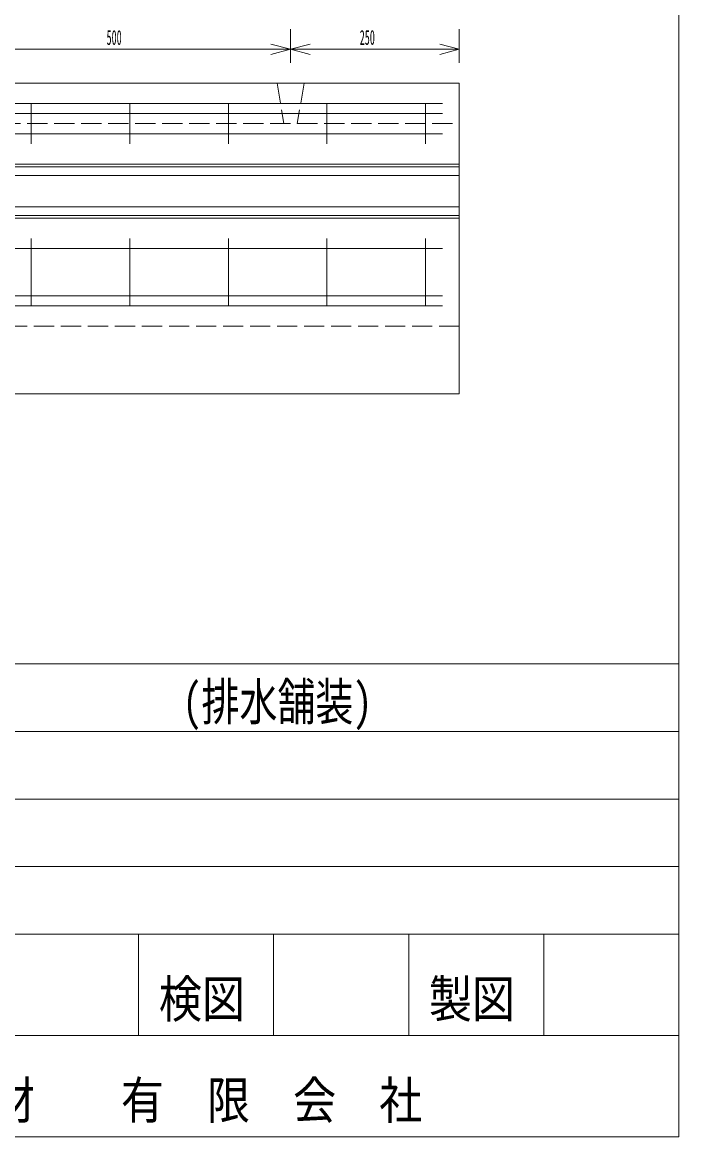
# Model space of a CAD drawing. Units: millimetres, scale not verified. Extents: x -25 to 3930, y 10 to 2860.
# Drawn here: x 2958 to 3930, y 10 to 1660 of the extents above; entities that cross this region are included whole.
import ezdxf
from ezdxf.enums import TextEntityAlignment as Align

# ---------------------------------------------------------------- set-up
doc = ezdxf.new("R2010")
doc.units = ezdxf.units.MM
doc.header["$LTSCALE"] = 5
doc.linetypes.add('USER2', pattern=[8, 6, -2])
for name, color, linetype, lineweight in [('1', 7, 'Continuous', 18), ('17', 7, 'Continuous', 18), ('18', 7, 'Continuous', 18)]:
    doc.layers.add(name, color=color, linetype=linetype, lineweight=lineweight)
doc.styles.add('ＭＳ ゴシック', font='')
doc.styles.get('ＭＳ ゴシック').set_extended_font_data('MS Gothic')

msp = doc.modelspace()

# ---------------------------------------------------------------- linework, layer by layer
at = {"layer": '1'}
for p, q in [((3930, 2860), (3930, 10)), ((3355, 1650), (3355, 1600)), ((3355, 1650), (3355, 1600)), ((3605, 1650), (3605, 1600)), ((2855, 1620), (3355, 1620)), ((3355, 1620), (3326.022, 1627.765)), ((3355, 1620), (3326.022, 1612.235)), ((3355, 1620), (3383.978, 1627.765)), ((3355, 1620), (3605, 1620)), ((3355, 1620), (3383.978, 1612.235)), ((3605, 1620), (3576.022, 1627.765)), ((3605, 1620), (3576.022, 1612.235)), ((1605, 1570), (3605, 1570)), ((3605, 1570), (3605, 1110)), ((1605, 1450), (3605, 1450)), ((2605, 1446), (3605, 1446)), ((2605, 1433), (3605, 1433)), ((3605, 1387), (2605, 1387)), ((3605, 1370), (1605, 1370)), ((3605, 1374), (2605, 1374)), ((1605, 1110), (3605, 1110)), ((2730, 710), (3930, 710)), ((2730, 610), (3930, 610)), ((3930, 510), (2730, 510)), ((2730, 410), (3930, 410)), ((2730, 310), (3930, 310)), ((3130, 310), (3130, 160)), ((3330, 160), (3330, 310)), ((3530, 310), (3530, 160)), ((3730, 160), (3730, 310)), ((2730, 160), (3930, 160)), ((3930, 10), (-25, 10))]:
    msp.add_line(p, q, dxfattribs=at)
at = {"layer": '1', "linetype": 'USER2'}
for p, q in [((3335, 1570), (3345, 1510)), ((3375, 1570), (3365, 1510)), ((1605, 1510), (3605, 1510)), ((3605, 1210), (1605, 1210))]:
    msp.add_line(p, q, dxfattribs=at)
at = {"layer": '17'}
for p, q in [((2971, 1480), (2971, 1540)), ((3117, 1480), (3117, 1540)), ((3263, 1480), (3263, 1540)), ((3409, 1480), (3409, 1540)), ((3555, 1480), (3555, 1540)), ((2971, 1340), (2971, 1240)), ((3117, 1340), (3117, 1240)), ((3263, 1340), (3263, 1240)), ((3409, 1340), (3409, 1240)), ((3555, 1340), (3555, 1240))]:
    msp.add_line(p, q, dxfattribs=at)
at = {"layer": '18'}
for p, q in [((2605, 1540), (3580, 1540)), ((2605, 1525), (3580, 1525)), ((2605, 1495), (3580, 1495)), ((2605, 1325), (3580, 1325)), ((2605, 1255), (3580, 1255)), ((2605, 1240), (3580, 1240))]:
    msp.add_line(p, q, dxfattribs=at)

# ---------------------------------------------------------------- texts
at = {"layer": '1', "style": 'ＭＳ ゴシック'}
for s, height, width, p in [('500', 21.99, 0.5, (3082.5, 1620)), ('250', 21.99, 0.5, (3457.5, 1620)), ('(排水舗装)', 54.99, 0.75, (3195, 610)), ('検図', 54.99, 0.85, (3160, 170)), ('製図', 54.99, 0.85, (3560, 170)), ('松\u3000井\u3000建\u3000材\u3000\u3000有\u3000限\u3000会\u3000社', 54.99, 0.85, (2530, 20))]:
    msp.add_text(s, height=height, dxfattribs=dict(at, width=width)).set_placement(p, align=Align.BOTTOM_LEFT)

doc.saveas('drawing.dxf')
